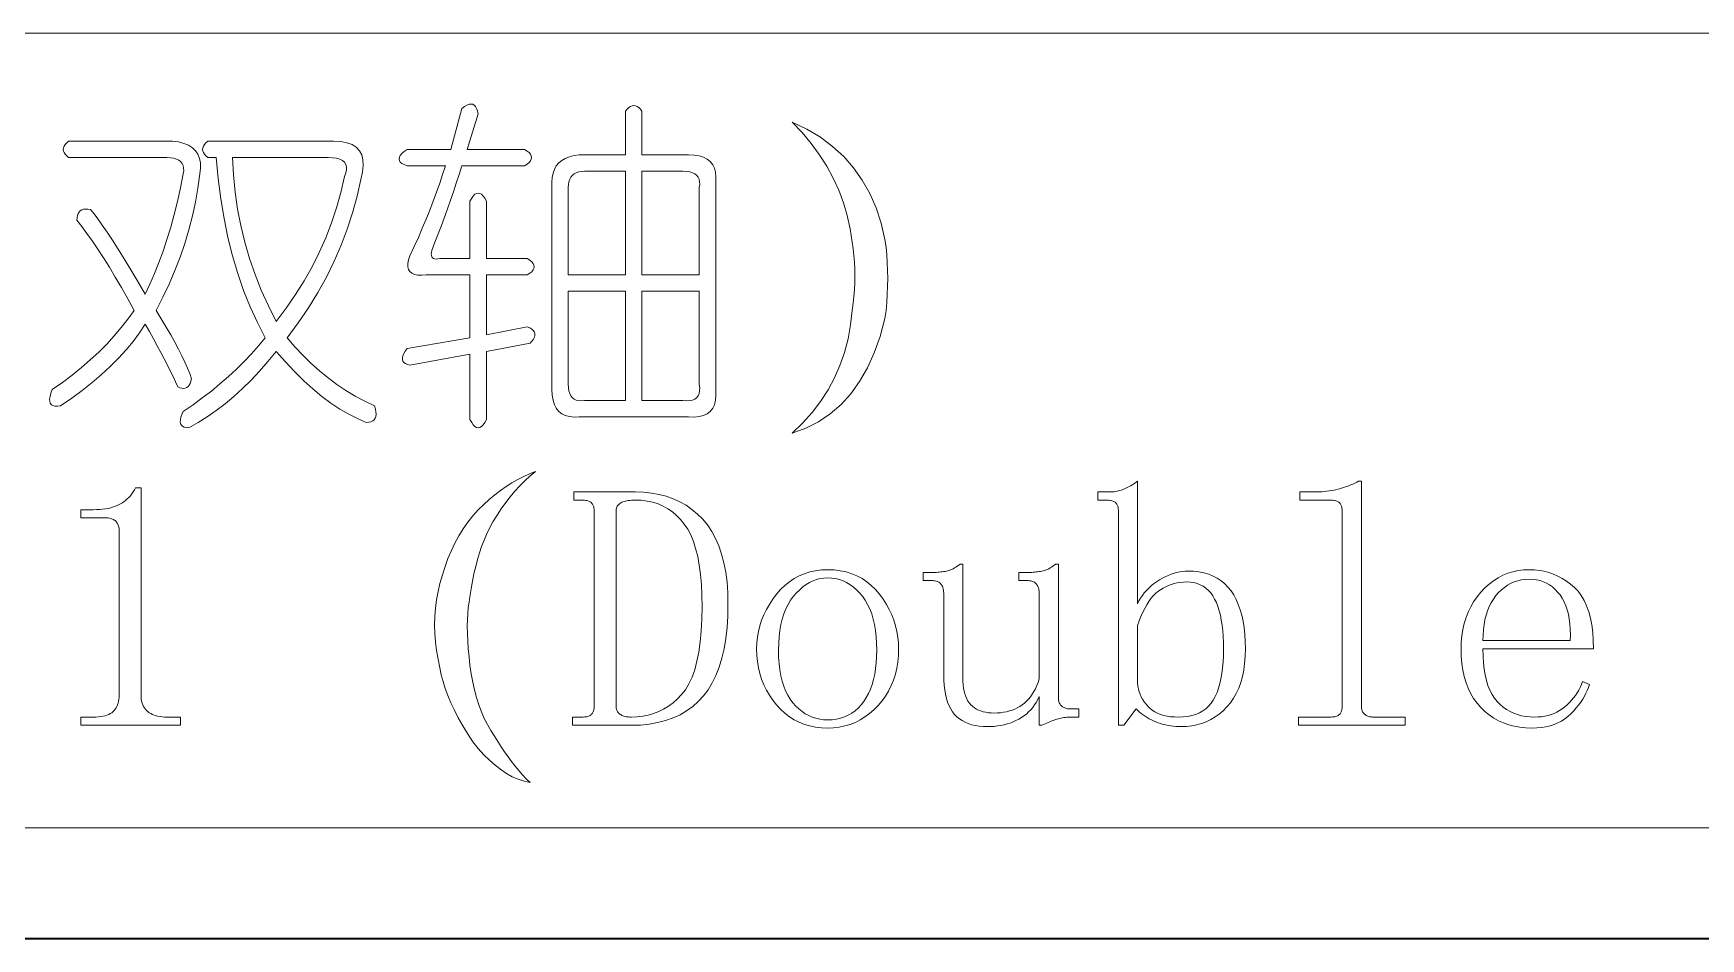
# Model space of a CAD drawing. Extents: x 1 to 297, y 1 to 210.
# Drawn here: x 261.79 to 279.24, y 1.35 to 10.83 of the extents above; entities that cross this region are included whole.
import ezdxf

# ---------------------------------------------------------------- set-up
doc = ezdxf.new("R2010")
doc.units = 0

msp = doc.modelspace()

# ---------------------------------------------------------------- linework, layer by layer
at = {"color": 7, "lineweight": 13}
for p, q in [((196.872, 10.83), (295.987, 10.83)), ((196.872, 2.515), (295.987, 2.515))]:
    msp.add_line(p, q, dxfattribs=at)
at = {"color": 7, "lineweight": 35}
msp.add_line((0.623, 1.354), (296.685, 1.354), dxfattribs=at)
at = {"color": 7, "lineweight": 13}
for points in [[(265.7, 9.444), (265.669, 9.456), (265.645, 9.469), (265.628, 9.483), (265.618, 9.499), (265.615, 9.515), (265.618, 9.533), (265.628, 9.552), (265.645, 9.572), (265.669, 9.593), (265.7, 9.615), (266.157, 9.615), (266.272, 10.044), (266.299, 10.064), (266.324, 10.078), (266.347, 10.087), (266.368, 10.09), (266.386, 10.087), (266.402, 10.078), (266.416, 10.064), (266.427, 10.044), (266.436, 10.018), (266.443, 9.987), (266.329, 9.615), (266.929, 9.615), (266.955, 9.598), (266.975, 9.581), (266.989, 9.564), (266.997, 9.547), (267, 9.53), (266.997, 9.513), (266.989, 9.495), (266.975, 9.478), (266.955, 9.461), (266.929, 9.444), (266.272, 9.444), (266.243, 9.353), (266.213, 9.262), (266.183, 9.172), (266.153, 9.083), (266.122, 8.994), (266.09, 8.906), (266.058, 8.818), (266.025, 8.731), (265.991, 8.644), (265.957, 8.558), (265.953, 8.537), (265.952, 8.518), (265.953, 8.503), (265.957, 8.49), (265.965, 8.48), (265.975, 8.473), (265.987, 8.468), (266.003, 8.467), (266.022, 8.468), (266.043, 8.473), (266.357, 8.473), (266.357, 9.073), (266.375, 9.103), (266.392, 9.127), (266.409, 9.145), (266.426, 9.155), (266.443, 9.158), (266.46, 9.155), (266.477, 9.145), (266.495, 9.127), (266.512, 9.103), (266.529, 9.073), (266.529, 8.473), (266.957, 8.473), (266.983, 8.455), (267.003, 8.438), (267.017, 8.421), (267.026, 8.404), (267.029, 8.387), (267.026, 8.37), (267.017, 8.353), (267.003, 8.335), (266.983, 8.318), (266.957, 8.301), (266.529, 8.301), (266.529, 7.673), (266.957, 7.758), (266.983, 7.746), (267.004, 7.733), (267.02, 7.719), (267.031, 7.703), (267.036, 7.687), (267.036, 7.669), (267.031, 7.65), (267.021, 7.63), (267.006, 7.609), (266.986, 7.587), (266.529, 7.501), (266.529, 6.787), (266.512, 6.756), (266.495, 6.732), (266.477, 6.715), (266.46, 6.705), (266.443, 6.701), (266.426, 6.705), (266.409, 6.715), (266.392, 6.732), (266.375, 6.756), (266.357, 6.787), (266.357, 7.473), (265.729, 7.358), (265.703, 7.365), (265.682, 7.374), (265.666, 7.386), (265.656, 7.399), (265.65, 7.415), (265.65, 7.434), (265.655, 7.454), (265.665, 7.477), (265.68, 7.502), (265.7, 7.53), (266.357, 7.644), (266.357, 8.301), (265.9, 8.301), (265.852, 8.298), (265.811, 8.3), (265.777, 8.307), (265.749, 8.319), (265.729, 8.337), (265.715, 8.359), (265.708, 8.387), (265.708, 8.42), (265.715, 8.458), (265.729, 8.501), (265.774, 8.598), (265.817, 8.694), (265.858, 8.79), (265.898, 8.885), (265.936, 8.98), (265.972, 9.074), (266.007, 9.167), (266.04, 9.26), (266.071, 9.352), (266.1, 9.444)], [(268.157, 10.015), (268.157, 9.558), (268.643, 9.558), (268.703, 9.555), (268.755, 9.547), (268.801, 9.533), (268.84, 9.513), (268.872, 9.487), (268.897, 9.455), (268.915, 9.418), (268.927, 9.375), (268.931, 9.327), (268.929, 9.273), (268.929, 7.101), (268.931, 7.042), (268.927, 6.989), (268.915, 6.943), (268.897, 6.905), (268.872, 6.873), (268.84, 6.847), (268.801, 6.829), (268.755, 6.818), (268.703, 6.813), (268.643, 6.815), (267.5, 6.815), (267.446, 6.813), (267.397, 6.818), (267.355, 6.829), (267.317, 6.847), (267.286, 6.873), (267.26, 6.905), (267.24, 6.943), (267.226, 6.989), (267.217, 7.042), (267.215, 7.101), (267.215, 9.273), (267.217, 9.322), (267.226, 9.366), (267.24, 9.406), (267.26, 9.442), (267.286, 9.473), (267.317, 9.499), (267.355, 9.521), (267.397, 9.538), (267.446, 9.55), (267.5, 9.558), (267.986, 9.558), (267.986, 10.015), (268.003, 10.036), (268.02, 10.052), (268.037, 10.063), (268.055, 10.07), (268.072, 10.073), (268.089, 10.07), (268.106, 10.063), (268.123, 10.052), (268.14, 10.036)], [(269.729, 9.901), (269.883, 9.827), (270.024, 9.742), (270.152, 9.647), (270.268, 9.54), (270.372, 9.423), (270.463, 9.294), (270.541, 9.155), (270.607, 9.005), (270.66, 8.844), (270.7, 8.673), (270.711, 8.592), (270.719, 8.511), (270.724, 8.43), (270.728, 8.348), (270.729, 8.265), (270.728, 8.182), (270.724, 8.099), (270.719, 8.014), (270.711, 7.929), (270.7, 7.844), (270.649, 7.657), (270.588, 7.485), (270.517, 7.328), (270.435, 7.186), (270.343, 7.058), (270.241, 6.946), (270.128, 6.848), (270.005, 6.765), (269.872, 6.697), (269.729, 6.644), (269.838, 6.749), (269.937, 6.86), (270.025, 6.976), (270.104, 7.097), (270.172, 7.223), (270.229, 7.354), (270.277, 7.49), (270.314, 7.631), (270.341, 7.778), (270.357, 7.93), (270.368, 8.004), (270.376, 8.077), (270.381, 8.15), (270.385, 8.222), (270.386, 8.294), (270.385, 8.365), (270.381, 8.436), (270.376, 8.506), (270.368, 8.575), (270.357, 8.644), (270.336, 8.785), (270.305, 8.923), (270.265, 9.057), (270.216, 9.188), (270.157, 9.315), (270.09, 9.439), (270.013, 9.56), (269.928, 9.677), (269.833, 9.791)], [(262.157, 9.701), (263.243, 9.701), (263.308, 9.693), (263.364, 9.678), (263.413, 9.658), (263.453, 9.633), (263.486, 9.601), (263.51, 9.564), (263.527, 9.521), (263.536, 9.473), (263.536, 9.418), (263.529, 9.358), (263.509, 9.21), (263.483, 9.063), (263.452, 8.918), (263.415, 8.773), (263.372, 8.63), (263.323, 8.487), (263.269, 8.346), (263.209, 8.206), (263.143, 8.067), (263.072, 7.93), (263.127, 7.84), (263.178, 7.755), (263.225, 7.673), (263.268, 7.596), (263.307, 7.523), (263.343, 7.453), (263.374, 7.388), (263.401, 7.326), (263.424, 7.269), (263.443, 7.215), (263.437, 7.189), (263.428, 7.166), (263.418, 7.148), (263.407, 7.133), (263.393, 7.123), (263.378, 7.116), (263.361, 7.113), (263.343, 7.115), (263.322, 7.12), (263.3, 7.13), (263.276, 7.183), (263.25, 7.238), (263.221, 7.297), (263.191, 7.358), (263.157, 7.423), (263.122, 7.49), (263.084, 7.56), (263.044, 7.633), (263.002, 7.708), (262.957, 7.787), (262.897, 7.696), (262.831, 7.606), (262.758, 7.518), (262.679, 7.43), (262.593, 7.344), (262.501, 7.259), (262.403, 7.175), (262.299, 7.092), (262.189, 7.01), (262.072, 6.93), (262.04, 6.926), (262.013, 6.927), (261.992, 6.933), (261.976, 6.943), (261.965, 6.958), (261.959, 6.978), (261.958, 7.002), (261.962, 7.03), (261.971, 7.063), (261.986, 7.101), (262.092, 7.176), (262.194, 7.253), (262.291, 7.332), (262.384, 7.412), (262.472, 7.494), (262.555, 7.578), (262.634, 7.663), (262.708, 7.75), (262.778, 7.839), (262.843, 7.93), (262.775, 8.052), (262.709, 8.169), (262.645, 8.279), (262.583, 8.382), (262.522, 8.48), (262.463, 8.571), (262.405, 8.656), (262.349, 8.734), (262.295, 8.807), (262.243, 8.873), (262.245, 8.899), (262.249, 8.923), (262.256, 8.943), (262.266, 8.959), (262.279, 8.973), (262.295, 8.982), (262.313, 8.989), (262.335, 8.991), (262.359, 8.991), (262.386, 8.987), (262.423, 8.942), (262.464, 8.887), (262.509, 8.823), (262.56, 8.749), (262.615, 8.665), (262.674, 8.572), (262.738, 8.469), (262.807, 8.356), (262.88, 8.233), (262.957, 8.101), (263.008, 8.206), (263.056, 8.316), (263.101, 8.43), (263.145, 8.549), (263.186, 8.673), (263.225, 8.801), (263.261, 8.933), (263.296, 9.07), (263.328, 9.212), (263.357, 9.358), (263.361, 9.391), (263.36, 9.42), (263.354, 9.446), (263.344, 9.468), (263.329, 9.487), (263.309, 9.502), (263.285, 9.514), (263.257, 9.523), (263.224, 9.528), (263.186, 9.53), (262.157, 9.53), (262.137, 9.547), (262.121, 9.564), (262.109, 9.581), (262.103, 9.598), (262.1, 9.615), (262.103, 9.633), (262.109, 9.65), (262.121, 9.667), (262.137, 9.684)], [(263.357, 6.873), (263.459, 6.942), (263.556, 7.013), (263.651, 7.086), (263.741, 7.161), (263.829, 7.237), (263.913, 7.315), (263.993, 7.395), (264.071, 7.476), (264.144, 7.559), (264.215, 7.644), (264.132, 7.802), (264.057, 7.966), (263.988, 8.138), (263.927, 8.316), (263.872, 8.501), (263.824, 8.693), (263.783, 8.892), (263.748, 9.098), (263.721, 9.31), (263.7, 9.53), (263.615, 9.53), (263.594, 9.547), (263.578, 9.564), (263.567, 9.581), (263.56, 9.598), (263.557, 9.615), (263.56, 9.633), (263.567, 9.65), (263.578, 9.667), (263.594, 9.684), (263.615, 9.701), (264.929, 9.701), (265.004, 9.697), (265.068, 9.685), (265.123, 9.665), (265.167, 9.637), (265.2, 9.601), (265.224, 9.557), (265.237, 9.505), (265.24, 9.445), (265.232, 9.377), (265.215, 9.301), (265.176, 9.125), (265.129, 8.951), (265.073, 8.78), (265.009, 8.611), (264.936, 8.444), (264.855, 8.279), (264.765, 8.117), (264.666, 7.957), (264.559, 7.799), (264.443, 7.644), (264.524, 7.549), (264.608, 7.46), (264.693, 7.376), (264.781, 7.297), (264.872, 7.223), (264.964, 7.154), (265.059, 7.09), (265.156, 7.031), (265.256, 6.978), (265.357, 6.93), (265.367, 6.897), (265.372, 6.868), (265.374, 6.842), (265.371, 6.82), (265.365, 6.801), (265.354, 6.786), (265.339, 6.774), (265.321, 6.765), (265.298, 6.76), (265.272, 6.758), (265.18, 6.797), (265.088, 6.843), (264.995, 6.897), (264.901, 6.959), (264.807, 7.03), (264.713, 7.108), (264.618, 7.194), (264.522, 7.289), (264.426, 7.391), (264.329, 7.501), (264.243, 7.395), (264.155, 7.295), (264.067, 7.201), (263.977, 7.113), (263.886, 7.03), (263.794, 6.953), (263.701, 6.881), (263.607, 6.815), (263.511, 6.755), (263.415, 6.701), (263.388, 6.703), (263.367, 6.708), (263.349, 6.717), (263.337, 6.729), (263.329, 6.744), (263.325, 6.763), (263.327, 6.785), (263.332, 6.811), (263.343, 6.84)], [(264.329, 7.815), (264.434, 7.954), (264.531, 8.095), (264.621, 8.24), (264.704, 8.387), (264.779, 8.537), (264.847, 8.69), (264.907, 8.845), (264.96, 9.004), (265.005, 9.165), (265.043, 9.33), (265.057, 9.368), (265.064, 9.402), (265.064, 9.432), (265.057, 9.458), (265.043, 9.48), (265.023, 9.498), (264.995, 9.512), (264.961, 9.522), (264.92, 9.528), (264.872, 9.53), (263.872, 9.53), (263.881, 9.348), (263.899, 9.169), (263.925, 8.991), (263.959, 8.817), (264, 8.644), (264.05, 8.474), (264.108, 8.306), (264.173, 8.14), (264.247, 7.977)], [(267.986, 9.387), (267.557, 9.387), (267.525, 9.385), (267.496, 9.38), (267.47, 9.371), (267.448, 9.359), (267.429, 9.344), (267.413, 9.325), (267.401, 9.303), (267.393, 9.277), (267.388, 9.248), (267.386, 9.215), (267.386, 8.301), (267.986, 8.301)], [(268.586, 9.387), (268.157, 9.387), (268.157, 8.301), (268.757, 8.301), (268.757, 9.215), (268.761, 9.248), (268.76, 9.277), (268.754, 9.303), (268.744, 9.325), (268.729, 9.344), (268.709, 9.359), (268.685, 9.371), (268.657, 9.38), (268.624, 9.385)], [(267.986, 8.13), (267.386, 8.13), (267.386, 7.158), (267.388, 7.121), (267.393, 7.087), (267.401, 7.059), (267.413, 7.035), (267.429, 7.015), (267.448, 7.001), (267.47, 6.99), (267.496, 6.985), (267.525, 6.983), (267.557, 6.987), (267.986, 6.987)], [(268.757, 8.13), (268.157, 8.13), (268.157, 6.987), (268.586, 6.987), (268.624, 6.983), (268.657, 6.985), (268.685, 6.99), (268.709, 7.001), (268.729, 7.015), (268.744, 7.035), (268.754, 7.059), (268.76, 7.087), (268.761, 7.121), (268.757, 7.158)], [(267.043, 6.244), (266.987, 6.197), (266.932, 6.147), (266.879, 6.094), (266.828, 6.038), (266.779, 5.98), (266.731, 5.918), (266.685, 5.854), (266.641, 5.787), (266.598, 5.717), (266.557, 5.644), (266.53, 5.585), (266.504, 5.524), (266.479, 5.46), (266.457, 5.393), (266.436, 5.323), (266.417, 5.25), (266.399, 5.174), (266.384, 5.095), (266.37, 5.014), (266.357, 4.93), (266.347, 4.876), (266.339, 4.819), (266.333, 4.757), (266.33, 4.692), (266.329, 4.623), (266.33, 4.549), (266.333, 4.472), (266.339, 4.39), (266.347, 4.305), (266.357, 4.215), (266.37, 4.126), (266.386, 4.039), (266.405, 3.957), (266.426, 3.877), (266.45, 3.801), (266.477, 3.729), (266.507, 3.659), (266.54, 3.594), (266.576, 3.531), (266.615, 3.473), (266.649, 3.416), (266.684, 3.362), (266.72, 3.309), (266.756, 3.258), (266.793, 3.208), (266.831, 3.161), (266.869, 3.115), (266.907, 3.07), (266.946, 3.028), (266.986, 2.987), (266.923, 3.001), (266.861, 3.022), (266.8, 3.049), (266.739, 3.083), (266.679, 3.123), (266.619, 3.169), (266.56, 3.221), (266.501, 3.279), (266.443, 3.344), (266.386, 3.415), (266.331, 3.5), (266.281, 3.583), (266.235, 3.665), (266.194, 3.745), (266.157, 3.823), (266.125, 3.899), (266.098, 3.973), (266.075, 4.046), (266.057, 4.117), (266.043, 4.187), (266.023, 4.278), (266.007, 4.369), (265.995, 4.459), (265.988, 4.548), (265.986, 4.637), (265.988, 4.725), (265.995, 4.813), (266.007, 4.9), (266.023, 4.987), (266.043, 5.073), (266.068, 5.163), (266.096, 5.25), (266.127, 5.334), (266.162, 5.415), (266.2, 5.494), (266.242, 5.57), (266.287, 5.643), (266.336, 5.713), (266.388, 5.78), (266.443, 5.844), (266.501, 5.899), (266.559, 5.951), (266.617, 6), (266.676, 6.045), (266.736, 6.087), (266.796, 6.125), (266.857, 6.16), (266.919, 6.191), (266.981, 6.219)], [(273.343, 4.858), (273.358, 4.889), (273.375, 4.919), (273.394, 4.947), (273.414, 4.974), (273.436, 4.999), (273.46, 5.024), (273.485, 5.047), (273.512, 5.069), (273.541, 5.089), (273.572, 5.108), (273.603, 5.126), (273.634, 5.142), (273.665, 5.156), (273.695, 5.168), (273.725, 5.178), (273.755, 5.186), (273.785, 5.193), (273.814, 5.197), (273.843, 5.2), (273.872, 5.201), (273.93, 5.199), (273.986, 5.193), (274.038, 5.183), (274.088, 5.168), (274.134, 5.149), (274.178, 5.127), (274.218, 5.1), (274.256, 5.069), (274.29, 5.033), (274.322, 4.994), (274.35, 4.951), (274.376, 4.903), (274.398, 4.852), (274.418, 4.797), (274.434, 4.739), (274.448, 4.676), (274.458, 4.61), (274.466, 4.539), (274.47, 4.465), (274.472, 4.387), (274.47, 4.309), (274.464, 4.235), (274.454, 4.164), (274.441, 4.098), (274.423, 4.035), (274.402, 3.976), (274.377, 3.921), (274.348, 3.87), (274.315, 3.823), (274.279, 3.78), (274.239, 3.74), (274.198, 3.705), (274.155, 3.674), (274.11, 3.647), (274.063, 3.624), (274.014, 3.606), (273.963, 3.591), (273.911, 3.581), (273.856, 3.575), (273.8, 3.573), (273.772, 3.573), (273.744, 3.575), (273.716, 3.577), (273.689, 3.581), (273.663, 3.585), (273.637, 3.591), (273.611, 3.597), (273.585, 3.605), (273.56, 3.613), (273.536, 3.623), (273.512, 3.633), (273.489, 3.644), (273.466, 3.656), (273.445, 3.668), (273.423, 3.682), (273.403, 3.695), (273.383, 3.71), (273.365, 3.725), (273.346, 3.742), (273.329, 3.758), (273.2, 3.587), (273.143, 3.587), (273.143, 5.83), (273.143, 5.841), (273.142, 5.851), (273.141, 5.861), (273.139, 5.871), (273.136, 5.88), (273.133, 5.888), (273.129, 5.896), (273.125, 5.903), (273.12, 5.909), (273.115, 5.915), (273.108, 5.921), (273.101, 5.926), (273.094, 5.93), (273.085, 5.934), (273.075, 5.937), (273.065, 5.939), (273.054, 5.941), (273.041, 5.943), (273.028, 5.944), (273.015, 5.944), (272.929, 5.944), (272.929, 6.03), (273.057, 6.03), (273.072, 6.03), (273.086, 6.031), (273.1, 6.032), (273.115, 6.034), (273.129, 6.037), (273.143, 6.04), (273.157, 6.044), (273.172, 6.048), (273.186, 6.053), (273.2, 6.058), (273.215, 6.064), (273.229, 6.071), (273.243, 6.078), (273.257, 6.086), (273.272, 6.094), (273.286, 6.103), (273.3, 6.112), (273.315, 6.122), (273.329, 6.133), (273.343, 6.144)], [(275.2, 6.03), (275.226, 6.03), (275.251, 6.031), (275.276, 6.032), (275.301, 6.034), (275.325, 6.037), (275.349, 6.04), (275.373, 6.044), (275.397, 6.048), (275.42, 6.053), (275.443, 6.058), (275.466, 6.064), (275.488, 6.071), (275.51, 6.078), (275.532, 6.086), (275.554, 6.094), (275.575, 6.103), (275.596, 6.112), (275.617, 6.122), (275.637, 6.133), (275.657, 6.144), (275.686, 6.144), (275.686, 3.787), (275.686, 3.776), (275.687, 3.765), (275.689, 3.755), (275.692, 3.746), (275.695, 3.737), (275.699, 3.729), (275.703, 3.721), (275.709, 3.714), (275.715, 3.707), (275.722, 3.701), (275.729, 3.696), (275.737, 3.691), (275.745, 3.687), (275.754, 3.683), (275.763, 3.68), (275.772, 3.677), (275.782, 3.675), (275.793, 3.674), (275.803, 3.673), (275.815, 3.673), (276.143, 3.673), (276.143, 3.587), (275.029, 3.587), (275.029, 3.673), (275.357, 3.673), (275.371, 3.673), (275.384, 3.674), (275.396, 3.675), (275.408, 3.677), (275.418, 3.68), (275.428, 3.683), (275.436, 3.687), (275.444, 3.691), (275.451, 3.696), (275.457, 3.701), (275.463, 3.707), (275.468, 3.714), (275.472, 3.721), (275.476, 3.729), (275.479, 3.737), (275.481, 3.746), (275.483, 3.755), (275.485, 3.765), (275.486, 3.776), (275.486, 3.787), (275.486, 5.83), (275.486, 5.841), (275.485, 5.851), (275.483, 5.861), (275.481, 5.871), (275.479, 5.88), (275.476, 5.888), (275.472, 5.896), (275.468, 5.903), (275.463, 5.909), (275.457, 5.915), (275.451, 5.921), (275.444, 5.926), (275.436, 5.93), (275.428, 5.934), (275.418, 5.937), (275.408, 5.939), (275.396, 5.941), (275.384, 5.943), (275.371, 5.944), (275.357, 5.944), (275.043, 5.944), (275.043, 6.03)], [(262.915, 6.073), (262.915, 3.901), (262.915, 3.879), (262.917, 3.858), (262.921, 3.838), (262.926, 3.819), (262.932, 3.801), (262.94, 3.785), (262.95, 3.769), (262.96, 3.755), (262.972, 3.742), (262.986, 3.73), (263.001, 3.719), (263.017, 3.709), (263.034, 3.701), (263.052, 3.693), (263.072, 3.687), (263.092, 3.682), (263.114, 3.678), (263.137, 3.675), (263.161, 3.673), (263.186, 3.673), (263.329, 3.673), (263.329, 3.587), (262.286, 3.587), (262.286, 3.673), (262.415, 3.673), (262.442, 3.673), (262.469, 3.675), (262.493, 3.678), (262.516, 3.682), (262.538, 3.687), (262.558, 3.693), (262.576, 3.701), (262.593, 3.709), (262.608, 3.719), (262.622, 3.73), (262.634, 3.742), (262.645, 3.755), (262.654, 3.769), (262.663, 3.785), (262.67, 3.801), (262.676, 3.819), (262.68, 3.838), (262.683, 3.858), (262.685, 3.879), (262.686, 3.901), (262.686, 5.63), (262.686, 5.641), (262.685, 5.652), (262.683, 5.662), (262.68, 5.672), (262.677, 5.682), (262.673, 5.691), (262.668, 5.699), (262.663, 5.707), (262.657, 5.715), (262.65, 5.723), (262.643, 5.729), (262.635, 5.735), (262.626, 5.741), (262.616, 5.745), (262.606, 5.749), (262.595, 5.753), (262.583, 5.755), (262.57, 5.757), (262.557, 5.758), (262.543, 5.758), (262.286, 5.758), (262.286, 5.844), (262.415, 5.844), (262.448, 5.845), (262.481, 5.846), (262.512, 5.849), (262.541, 5.853), (262.57, 5.858), (262.597, 5.865), (262.623, 5.872), (262.648, 5.881), (262.671, 5.89), (262.693, 5.901), (262.714, 5.913), (262.734, 5.926), (262.753, 5.941), (262.771, 5.956), (262.788, 5.973), (262.804, 5.99), (262.819, 6.009), (262.833, 6.029), (262.845, 6.05), (262.857, 6.073)], [(267.657, 5.83), (267.657, 5.841), (267.656, 5.851), (267.655, 5.861), (267.653, 5.871), (267.65, 5.88), (267.647, 5.888), (267.643, 5.896), (267.639, 5.903), (267.634, 5.909), (267.629, 5.915), (267.623, 5.921), (267.616, 5.926), (267.608, 5.93), (267.599, 5.934), (267.59, 5.937), (267.579, 5.939), (267.568, 5.941), (267.556, 5.943), (267.543, 5.944), (267.529, 5.944), (267.443, 5.944), (267.443, 6.03), (268.086, 6.03), (268.173, 6.027), (268.256, 6.018), (268.336, 6.004), (268.412, 5.984), (268.484, 5.958), (268.553, 5.927), (268.618, 5.89), (268.68, 5.847), (268.738, 5.798), (268.793, 5.744), (268.843, 5.684), (268.888, 5.617), (268.928, 5.544), (268.962, 5.465), (268.991, 5.38), (269.015, 5.288), (269.034, 5.19), (269.047, 5.086), (269.055, 4.975), (269.057, 4.858), (269.055, 4.73), (269.047, 4.609), (269.034, 4.496), (269.016, 4.389), (268.993, 4.289), (268.965, 4.196), (268.931, 4.11), (268.893, 4.031), (268.849, 3.959), (268.8, 3.894), (268.746, 3.836), (268.688, 3.783), (268.624, 3.737), (268.556, 3.697), (268.482, 3.664), (268.404, 3.636), (268.321, 3.615), (268.233, 3.599), (268.141, 3.59), (268.043, 3.587), (267.429, 3.587), (267.429, 3.673), (267.529, 3.673), (267.543, 3.673), (267.556, 3.674), (267.568, 3.675), (267.579, 3.677), (267.59, 3.68), (267.599, 3.683), (267.608, 3.687), (267.616, 3.691), (267.623, 3.696), (267.629, 3.701), (267.634, 3.707), (267.639, 3.714), (267.643, 3.721), (267.647, 3.729), (267.65, 3.737), (267.653, 3.746), (267.655, 3.755), (267.656, 3.765), (267.657, 3.776), (267.657, 3.787)], [(268.786, 4.83), (268.784, 4.949), (268.779, 5.061), (268.769, 5.166), (268.756, 5.263), (268.74, 5.353), (268.719, 5.436), (268.695, 5.511), (268.667, 5.579), (268.636, 5.64), (268.6, 5.694), (268.562, 5.742), (268.52, 5.784), (268.476, 5.822), (268.429, 5.854), (268.379, 5.882), (268.326, 5.904), (268.27, 5.922), (268.212, 5.934), (268.15, 5.942), (268.086, 5.944), (268.066, 5.944), (268.048, 5.943), (268.03, 5.941), (268.014, 5.939), (267.998, 5.937), (267.984, 5.934), (267.97, 5.93), (267.958, 5.926), (267.946, 5.921), (267.936, 5.915), (267.926, 5.909), (267.918, 5.903), (267.91, 5.896), (267.904, 5.888), (267.898, 5.88), (267.894, 5.871), (267.89, 5.861), (267.888, 5.851), (267.886, 5.841), (267.886, 5.83), (267.886, 3.787), (267.886, 3.776), (267.888, 3.765), (267.89, 3.755), (267.893, 3.746), (267.897, 3.737), (267.901, 3.729), (267.907, 3.721), (267.913, 3.714), (267.921, 3.707), (267.929, 3.701), (267.938, 3.696), (267.947, 3.691), (267.957, 3.687), (267.968, 3.683), (267.979, 3.68), (267.991, 3.677), (268.003, 3.675), (268.016, 3.674), (268.029, 3.673), (268.043, 3.673), (268.105, 3.675), (268.165, 3.682), (268.223, 3.694), (268.279, 3.71), (268.332, 3.732), (268.384, 3.757), (268.434, 3.788), (268.482, 3.823), (268.528, 3.864), (268.572, 3.908), (268.612, 3.96), (268.649, 4.021), (268.681, 4.09), (268.709, 4.169), (268.732, 4.257), (268.752, 4.353), (268.767, 4.459), (268.777, 4.573), (268.784, 4.697)], [(271.843, 3.715), (271.877, 3.716), (271.91, 3.719), (271.941, 3.723), (271.972, 3.729), (272.002, 3.737), (272.031, 3.746), (272.059, 3.757), (272.085, 3.77), (272.111, 3.785), (272.136, 3.801), (272.16, 3.819), (272.182, 3.839), (272.203, 3.862), (272.223, 3.886), (272.241, 3.912), (272.259, 3.94), (272.274, 3.97), (272.289, 4.002), (272.302, 4.036), (272.315, 4.073), (272.315, 4.973), (272.314, 4.984), (272.313, 4.995), (272.312, 5.005), (272.31, 5.015), (272.307, 5.024), (272.304, 5.033), (272.301, 5.042), (272.296, 5.05), (272.291, 5.058), (272.286, 5.065), (272.28, 5.072), (272.273, 5.078), (272.265, 5.084), (272.256, 5.088), (272.247, 5.092), (272.236, 5.095), (272.225, 5.098), (272.213, 5.1), (272.2, 5.101), (272.186, 5.101), (272.1, 5.101), (272.1, 5.187), (272.186, 5.187), (272.203, 5.187), (272.22, 5.187), (272.236, 5.188), (272.252, 5.189), (272.268, 5.19), (272.284, 5.192), (272.299, 5.194), (272.314, 5.196), (272.329, 5.198), (272.343, 5.201), (272.357, 5.204), (272.372, 5.209), (272.386, 5.214), (272.4, 5.219), (272.415, 5.226), (272.429, 5.234), (272.443, 5.242), (272.457, 5.251), (272.472, 5.262), (272.486, 5.273), (272.515, 5.273), (272.515, 3.873), (272.515, 3.861), (272.516, 3.851), (272.518, 3.841), (272.52, 3.831), (272.523, 3.823), (272.527, 3.814), (272.532, 3.807), (272.537, 3.799), (272.543, 3.793), (272.55, 3.787), (272.558, 3.781), (272.565, 3.777), (272.574, 3.772), (272.582, 3.769), (272.591, 3.765), (272.601, 3.763), (272.611, 3.761), (272.621, 3.759), (272.632, 3.759), (272.643, 3.758), (272.729, 3.758), (272.729, 3.673), (272.643, 3.673), (272.629, 3.672), (272.615, 3.672), (272.6, 3.671), (272.586, 3.669), (272.572, 3.667), (272.557, 3.665), (272.543, 3.662), (272.529, 3.659), (272.515, 3.655), (272.5, 3.651), (272.486, 3.647), (272.471, 3.642), (272.456, 3.636), (272.441, 3.631), (272.425, 3.624), (272.409, 3.618), (272.393, 3.611), (272.377, 3.603), (272.36, 3.595), (272.343, 3.587), (272.315, 3.587), (272.315, 3.887), (272.3, 3.856), (272.283, 3.827), (272.265, 3.8), (272.246, 3.774), (272.225, 3.749), (272.203, 3.727), (272.18, 3.705), (272.155, 3.686), (272.128, 3.668), (272.1, 3.651), (272.071, 3.636), (272.041, 3.623), (272.011, 3.611), (271.979, 3.601), (271.947, 3.592), (271.913, 3.585), (271.879, 3.58), (271.844, 3.576), (271.808, 3.573), (271.772, 3.573), (271.727, 3.574), (271.685, 3.578), (271.645, 3.584), (271.607, 3.593), (271.572, 3.605), (271.539, 3.619), (271.508, 3.636), (271.479, 3.655), (271.453, 3.677), (271.429, 3.701), (271.407, 3.728), (271.388, 3.759), (271.371, 3.792), (271.356, 3.829), (271.343, 3.869), (271.333, 3.912), (271.325, 3.958), (271.319, 4.007), (271.316, 4.06), (271.315, 4.115), (271.315, 4.973), (271.314, 4.984), (271.313, 4.995), (271.312, 5.005), (271.31, 5.015), (271.307, 5.024), (271.304, 5.033), (271.301, 5.042), (271.296, 5.05), (271.291, 5.058), (271.286, 5.065), (271.28, 5.072), (271.273, 5.078), (271.265, 5.084), (271.256, 5.088), (271.247, 5.092), (271.236, 5.095), (271.225, 5.098), (271.213, 5.1), (271.2, 5.101), (271.186, 5.101), (271.1, 5.101), (271.1, 5.187), (271.186, 5.187), (271.203, 5.187), (271.22, 5.187), (271.236, 5.188), (271.252, 5.189), (271.268, 5.19), (271.284, 5.192), (271.299, 5.194), (271.314, 5.196), (271.329, 5.198), (271.343, 5.201), (271.357, 5.204), (271.372, 5.209), (271.386, 5.214), (271.4, 5.219), (271.415, 5.226), (271.429, 5.234), (271.443, 5.242), (271.457, 5.251), (271.472, 5.262), (271.486, 5.273), (271.515, 5.273), (271.515, 4.087), (271.515, 4.048), (271.518, 4.011), (271.522, 3.977), (271.528, 3.945), (271.536, 3.915), (271.545, 3.888), (271.557, 3.863), (271.569, 3.84), (271.584, 3.819), (271.6, 3.801), (271.618, 3.785), (271.637, 3.77), (271.658, 3.757), (271.68, 3.746), (271.704, 3.737), (271.729, 3.729), (271.755, 3.723), (271.783, 3.719), (271.812, 3.716)], [(270.843, 4.387), (270.841, 4.317), (270.835, 4.249), (270.824, 4.184), (270.809, 4.121), (270.79, 4.06), (270.766, 4.002), (270.738, 3.946), (270.706, 3.893), (270.67, 3.842), (270.629, 3.794), (270.585, 3.749), (270.539, 3.709), (270.491, 3.674), (270.441, 3.643), (270.39, 3.617), (270.336, 3.596), (270.28, 3.58), (270.222, 3.568), (270.162, 3.561), (270.1, 3.558), (270.036, 3.561), (269.974, 3.568), (269.914, 3.58), (269.857, 3.597), (269.802, 3.619), (269.75, 3.646), (269.7, 3.677), (269.652, 3.714), (269.607, 3.755), (269.565, 3.801), (269.525, 3.851), (269.49, 3.902), (269.459, 3.956), (269.432, 4.011), (269.409, 4.069), (269.391, 4.129), (269.376, 4.19), (269.366, 4.254), (269.359, 4.319), (269.357, 4.387), (269.359, 4.449), (269.366, 4.51), (269.376, 4.57), (269.391, 4.629), (269.409, 4.687), (269.432, 4.743), (269.459, 4.799), (269.49, 4.853), (269.525, 4.906), (269.565, 4.958), (269.607, 5.007), (269.652, 5.051), (269.7, 5.089), (269.75, 5.123), (269.802, 5.151), (269.857, 5.174), (269.914, 5.192), (269.974, 5.205), (270.036, 5.213), (270.1, 5.215), (270.167, 5.213), (270.232, 5.205), (270.293, 5.192), (270.352, 5.174), (270.407, 5.151), (270.46, 5.123), (270.51, 5.089), (270.557, 5.051), (270.602, 5.007), (270.643, 4.958), (270.681, 4.906), (270.715, 4.853), (270.745, 4.799), (270.771, 4.743), (270.793, 4.687), (270.811, 4.629), (270.825, 4.57), (270.835, 4.51), (270.841, 4.449)], [(269.586, 4.373), (269.587, 4.3), (269.592, 4.232), (269.599, 4.167), (269.61, 4.106), (269.623, 4.049), (269.64, 3.996), (269.659, 3.947), (269.682, 3.902), (269.707, 3.86), (269.736, 3.823), (269.767, 3.789), (269.799, 3.758), (269.832, 3.732), (269.866, 3.708), (269.902, 3.689), (269.939, 3.673), (269.977, 3.66), (270.017, 3.651), (270.058, 3.646), (270.1, 3.644), (270.148, 3.646), (270.193, 3.652), (270.236, 3.661), (270.277, 3.675), (270.316, 3.692), (270.353, 3.713), (270.388, 3.739), (270.42, 3.767), (270.451, 3.8), (270.479, 3.837), (270.505, 3.877), (270.528, 3.92), (270.548, 3.966), (270.566, 4.015), (270.581, 4.067), (270.593, 4.122), (270.602, 4.18), (270.609, 4.241), (270.613, 4.306), (270.615, 4.373), (270.613, 4.445), (270.609, 4.514), (270.601, 4.579), (270.591, 4.641), (270.577, 4.699), (270.561, 4.754), (270.541, 4.805), (270.519, 4.853), (270.493, 4.897), (270.465, 4.937), (270.434, 4.974), (270.402, 5.006), (270.369, 5.035), (270.334, 5.06), (270.298, 5.082), (270.261, 5.099), (270.223, 5.112), (270.183, 5.122), (270.142, 5.128), (270.1, 5.13), (270.061, 5.128), (270.022, 5.122), (269.984, 5.112), (269.947, 5.099), (269.911, 5.082), (269.876, 5.06), (269.841, 5.035), (269.808, 5.006), (269.775, 4.974), (269.743, 4.937), (269.713, 4.897), (269.687, 4.853), (269.663, 4.805), (269.643, 4.754), (269.625, 4.699), (269.611, 4.641), (269.6, 4.579), (269.592, 4.514), (269.588, 4.445)], [(273.343, 4.058), (273.344, 4.027), (273.347, 3.997), (273.353, 3.968), (273.36, 3.939), (273.37, 3.912), (273.382, 3.885), (273.396, 3.859), (273.412, 3.834), (273.43, 3.81), (273.45, 3.787), (273.473, 3.765), (273.497, 3.746), (273.524, 3.729), (273.553, 3.714), (273.584, 3.701), (273.617, 3.691), (273.653, 3.683), (273.69, 3.677), (273.73, 3.674), (273.772, 3.673), (273.822, 3.674), (273.869, 3.68), (273.912, 3.689), (273.953, 3.701), (273.991, 3.717), (274.026, 3.737), (274.058, 3.76), (274.087, 3.787), (274.113, 3.817), (274.136, 3.851), (274.156, 3.889), (274.175, 3.93), (274.191, 3.974), (274.205, 4.023), (274.216, 4.074), (274.226, 4.13), (274.233, 4.189), (274.239, 4.251), (274.242, 4.317), (274.243, 4.387), (274.242, 4.454), (274.239, 4.517), (274.235, 4.578), (274.228, 4.635), (274.22, 4.689), (274.21, 4.739), (274.198, 4.786), (274.184, 4.83), (274.168, 4.871), (274.15, 4.908), (274.131, 4.942), (274.109, 4.973), (274.085, 4.999), (274.059, 5.023), (274.031, 5.042), (274, 5.058), (273.968, 5.071), (273.933, 5.08), (273.896, 5.085), (273.857, 5.087), (273.824, 5.086), (273.791, 5.083), (273.758, 5.078), (273.727, 5.071), (273.697, 5.062), (273.667, 5.051), (273.638, 5.038), (273.611, 5.023), (273.584, 5.006), (273.557, 4.987), (273.532, 4.965), (273.508, 4.941), (273.484, 4.913), (273.461, 4.882), (273.44, 4.848), (273.419, 4.81), (273.398, 4.77), (273.379, 4.726), (273.361, 4.68), (273.343, 4.63)], [(276.957, 4.387), (276.959, 4.312), (276.963, 4.241), (276.971, 4.175), (276.981, 4.114), (276.995, 4.057), (277.011, 4.004), (277.031, 3.955), (277.053, 3.911), (277.079, 3.872), (277.107, 3.837), (277.138, 3.806), (277.171, 3.778), (277.206, 3.753), (277.242, 3.732), (277.281, 3.714), (277.321, 3.699), (277.363, 3.687), (277.407, 3.679), (277.453, 3.674), (277.5, 3.673), (277.537, 3.674), (277.572, 3.677), (277.607, 3.682), (277.64, 3.69), (277.672, 3.699), (277.703, 3.711), (277.732, 3.725), (277.761, 3.741), (277.788, 3.759), (277.815, 3.78), (277.84, 3.802), (277.863, 3.825), (277.885, 3.849), (277.906, 3.873), (277.925, 3.899), (277.943, 3.926), (277.96, 3.954), (277.975, 3.983), (277.988, 4.013), (278, 4.044), (278.072, 4.015), (278.062, 3.984), (278.05, 3.953), (278.036, 3.922), (278.02, 3.891), (278.002, 3.86), (277.982, 3.829), (277.959, 3.799), (277.935, 3.769), (277.908, 3.738), (277.879, 3.708), (277.848, 3.68), (277.815, 3.654), (277.779, 3.632), (277.742, 3.612), (277.702, 3.596), (277.66, 3.582), (277.616, 3.572), (277.57, 3.564), (277.522, 3.56), (277.472, 3.558), (277.407, 3.56), (277.345, 3.567), (277.285, 3.578), (277.228, 3.593), (277.173, 3.612), (277.121, 3.635), (277.071, 3.663), (277.024, 3.695), (276.979, 3.732), (276.936, 3.773), (276.897, 3.817), (276.861, 3.866), (276.83, 3.918), (276.803, 3.974), (276.781, 4.033), (276.762, 4.097), (276.747, 4.164), (276.737, 4.234), (276.731, 4.309), (276.729, 4.387), (276.731, 4.457), (276.737, 4.525), (276.747, 4.59), (276.762, 4.653), (276.781, 4.714), (276.803, 4.772), (276.83, 4.827), (276.861, 4.881), (276.897, 4.931), (276.936, 4.98), (276.978, 5.025), (277.023, 5.065), (277.069, 5.1), (277.117, 5.131), (277.166, 5.157), (277.218, 5.178), (277.271, 5.194), (277.327, 5.206), (277.384, 5.213), (277.443, 5.215), (277.497, 5.214), (277.549, 5.208), (277.6, 5.199), (277.649, 5.186), (277.697, 5.169), (277.743, 5.149), (277.788, 5.124), (277.832, 5.097), (277.874, 5.065), (277.915, 5.03), (277.953, 4.99), (277.987, 4.945), (278.017, 4.894), (278.043, 4.838), (278.065, 4.776), (278.083, 4.709), (278.097, 4.637), (278.107, 4.559), (278.113, 4.476), (278.115, 4.387)], [(277.872, 4.473), (277.873, 4.534), (277.872, 4.592), (277.868, 4.648), (277.861, 4.7), (277.852, 4.749), (277.84, 4.796), (277.825, 4.839), (277.808, 4.879), (277.787, 4.917), (277.765, 4.951), (277.739, 4.982), (277.713, 5.01), (277.685, 5.035), (277.655, 5.056), (277.623, 5.074), (277.591, 5.089), (277.556, 5.101), (277.52, 5.109), (277.482, 5.114), (277.443, 5.115), (277.401, 5.114), (277.361, 5.109), (277.322, 5.1), (277.284, 5.088), (277.248, 5.073), (277.214, 5.054), (277.182, 5.031), (277.151, 5.006), (277.121, 4.977), (277.093, 4.944), (277.067, 4.908), (277.044, 4.87), (277.024, 4.83), (277.006, 4.786), (276.991, 4.74), (276.979, 4.692), (276.97, 4.641), (276.963, 4.587), (276.959, 4.531), (276.957, 4.473)]]:
    msp.add_lwpolyline(points, close=True, dxfattribs=at)

doc.saveas('drawing.dxf')
